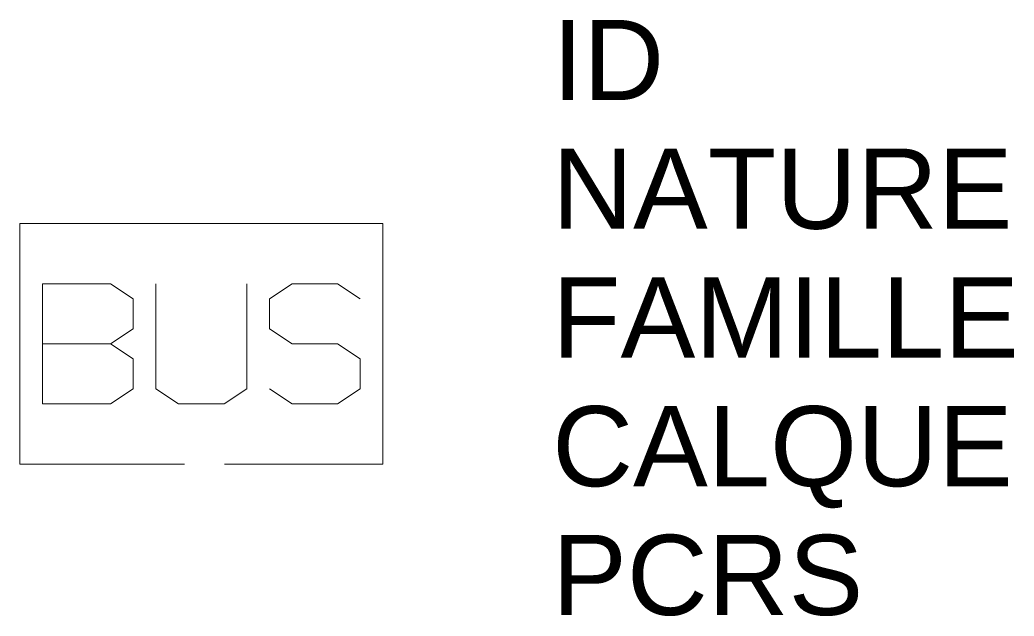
# Model space of a CAD drawing. Header units: metres. Extents: x 0 to 2.48, y -0.38 to 1.11.
import ezdxf

# ---------------------------------------------------------------- set-up
doc = ezdxf.new("R2010")
doc.units = ezdxf.units.M
doc.linetypes.add('Socle_Continu', pattern=[2.5, 2.5, 0])
doc.layers.add('TRANS_SCS', color=242, linetype='Socle_Continu', lineweight=13)
doc.styles.get("Standard").update_dxf_attribs({"font": 'arial.ttf'})

msp = doc.modelspace()

# ---------------------------------------------------------------- linework, layer by layer
at = {"layer": 'TRANS_SCS', "linetype": 'Socle_Continu', "flags": 128}
msp.add_lwpolyline([(0, 0), (0, 0.6), (0.9054, 0.6), (0.9054, 0)], close=True, dxfattribs=at)
for points in [[(0.2263, 0.3), (0.2829, 0.2625), (0.2829, 0.1875), (0.2263, 0.15), (0.0566, 0.15), (0.0566, 0.45), (0.2263, 0.45), (0.2829, 0.4125), (0.2829, 0.3375), (0.2263, 0.3), (0.0566, 0.3)], [(0.3395, 0.45), (0.3395, 0.1875), (0.3961, 0.15), (0.5093, 0.15), (0.5659, 0.1875), (0.5659, 0.45)], [(0.8488, 0.4125), (0.7922, 0.45), (0.679, 0.45), (0.6225, 0.4125), (0.6225, 0.3375), (0.679, 0.3), (0.7922, 0.3), (0.8488, 0.2625), (0.8488, 0.1875), (0.7922, 0.15), (0.679, 0.15), (0.6225, 0.1875)]]:
    msp.add_lwpolyline(points, dxfattribs=at)

# ---------------------------------------------------------------- texts
at = {"layer": 'TRANS_SCS', "linetype": 'Socle_Continu', "flags": 9}
for tag, p, s in [('ID', (1.328, 0.9084), 'QP_1041'), ('NATURE', (1.328, 0.5871), 'Abri bus'), ('FAMILLE', (1.328, 0.2658), 'Transport'), ('CALQUE', (1.328, -0.0555), 'TRANS_SCS'), ('PCRS', (1.328, -0.3768), 'HabillageSymbole')]:
    msp.add_attdef(tag, p, s, height=0.2, dxfattribs=at)

doc.saveas('drawing.dxf')
